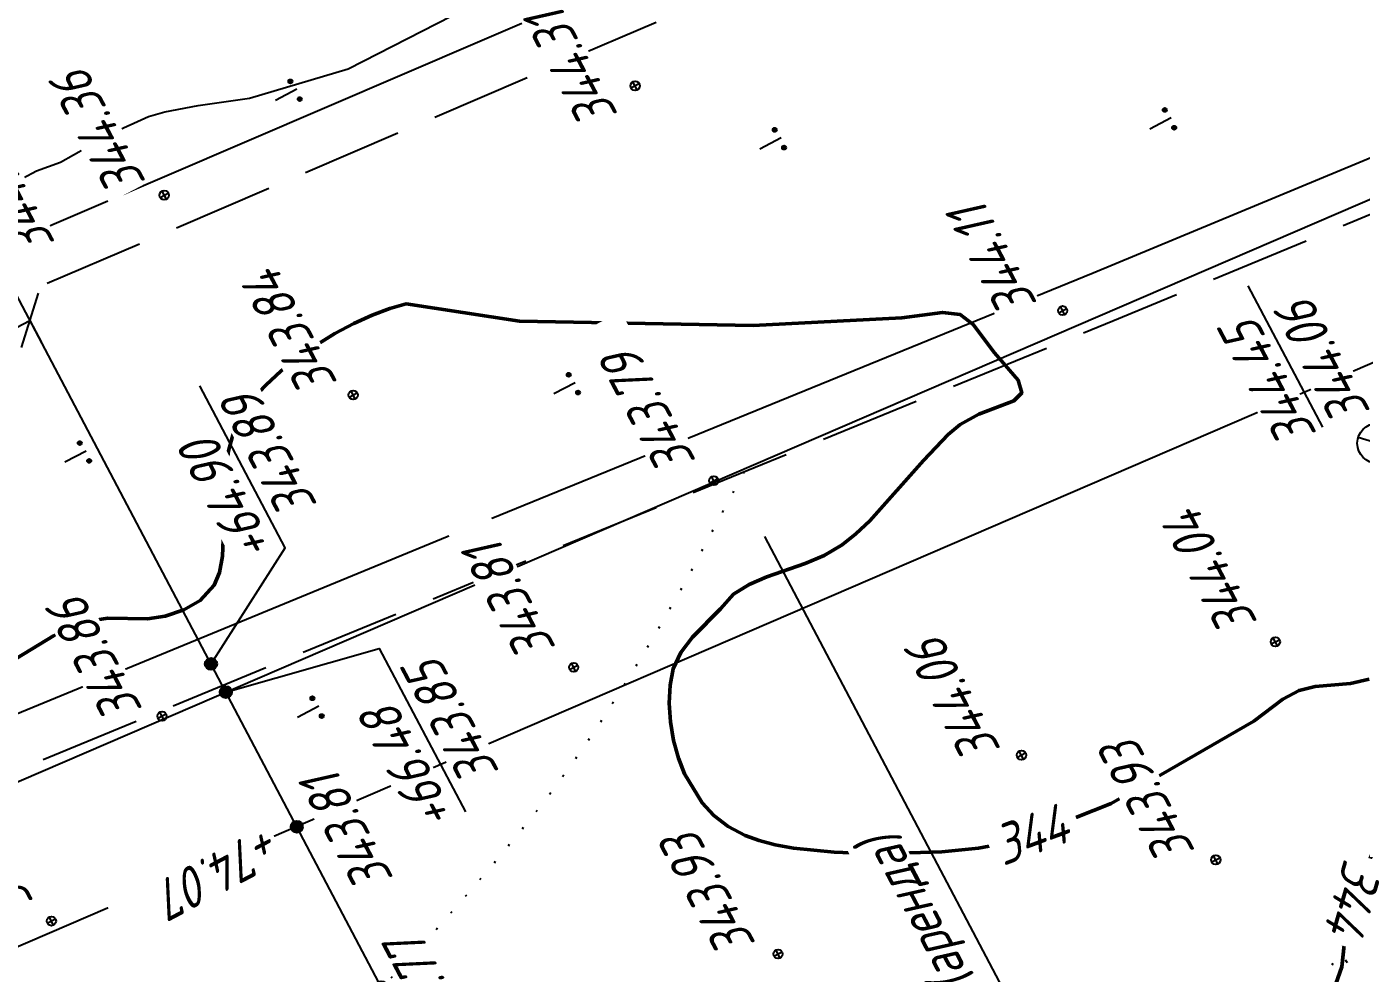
# Model space of a CAD drawing. Extents: x 1517488 to 1518012, y 2189588 to 2190112.
# Drawn here: x 1517756.4 to 1517822.9, y 2189904.6 to 2189951.8 of the extents above; entities that cross this region are included whole.
import ezdxf
from ezdxf.enums import TextEntityAlignment as Align

# ---------------------------------------------------------------- set-up
doc = ezdxf.new("R2010")
doc.units = 0
for name, pattern in [('ACAD_ISO10W100', [18, 12, -3, 0, -3]), ('ИИDash_50_20', [7, 5, -2]), ('ИИDot', [1, 0, -1])]:
    doc.linetypes.add(name, pattern=pattern)
for name, color, linetype, lineweight in [('ИИ_ГЕОПУНКТ_025', 7, 'Continuous', 25), ('ИИ_ГРАНИЦА_025', 7, 'Continuous', 25), ('ИИ_ДОРОГА_025', 7, 'Continuous', 25), ('ИИ_КОНТУР_025', 7, 'ИИDot', 25), ('ИИ_ОТМЕТКА_025', 7, 'Continuous', 25), ('ИИ_ПИКЕТАЖ_025', 7, 'Continuous', 25), ('ИИ_РАЗМЕР_025', 7, 'Continuous', 25), ('ИИ_РЕЛЬЕФ_025', 34, 'Continuous', 25), ('ИИ_РЕЛЬЕФ_050', 34, 'Continuous', 50), ('ИИ_ТЕКСТ_025', 7, 'Continuous', 25), ('ИИ_ТРАССА_ТРУБ_025', 7, 'Continuous', 25), ('ИИ_УГОДЬЯ_025', 7, 'Continuous', 25)]:
    doc.layers.add(name, color=color, linetype=linetype, lineweight=lineweight)
doc.styles.add('VNIPISIMPLEXCUR', font='simplex.shx', dxfattribs={"width": 0.8, "oblique": 15})
doc.linetypes.add('ИИ05485', pattern='A,19.47,-0.53,[37,3dservice.shx,S=1.5,R=0,X=0,Y=0],-0.53,19.47', length=40)
doc.dimstyles.new('ИИ-1000-м-dm$0', dxfattribs={"dimtxt": 2.5, "dimasz": 2.5, "dimexe": 1.25, "dimexo": 0, "dimgap": 1, "dimtad": 1, "dimtoh": 1, "dimzin": 1, "dimdsep": 46, "dimtxsty": 'VNIPISIMPLEXCUR', "dimblk": 'OBLIQUE', "dimcen": 2.5, "dimaunit": 1, "dimazin": 0, "dimtfac": 1, "dimtmove": 1, "dimatfit": 2, "dimfxl": 1, "dimarcsym": 0})
doc.dimstyles.new('ИИ-1000-м-dm$2', dxfattribs={"dimtxt": 2.5, "dimasz": 2.5, "dimexe": 1.25, "dimexo": 0, "dimgap": 1, "dimtad": 2, "dimtoh": 1, "dimzin": 1, "dimdsep": 46, "dimtxsty": 'VNIPISIMPLEXCUR', "dimcen": 2.5, "dimaunit": 1, "dimazin": 0, "dimtfac": 1, "dimtmove": 1, "dimatfit": 2, "dimfxl": 1, "dimarcsym": 0})

# ---------------------------------------------------------------- blocks, each defined once
blk = doc.blocks.new('PICKET')
at = {"color": 0, "linetype": 'Continuous', "lineweight": 25}
for p, q in [((-0.23, 0), (0.23, 0)), ((0, 0.23), (0, -0.23))]:
    blk.add_line(p, q, dxfattribs=at)
blk.add_circle((0, 0), 0.23, dxfattribs=at)
at = {"color": 0, "linetype": 'Continuous', "style": 'VNIPISIMPLEXCUR', "oblique": 15, "width": 0.8}
blk.add_attdef('OTMETKA', (1.25, 0.3), '', height=2, dxfattribs=at)
at = {"color": 8, "linetype": 'Continuous', "style": 'VNIPISIMPLEXCUR', "oblique": 15, "width": 0.8, "flags": 1}
blk.add_attdef('NOMER', (1.25, -2.7), '', height=2, dxfattribs=at)
blk = doc.blocks.new('ИИ05407')
at = {"linetype": 'Continuous', "lineweight": 25}
h = blk.add_hatch(color=0, dxfattribs=at)
edge = h.paths.add_edge_path()
edge.add_arc((-0.5, 0.1), 0.1, 0, 360)
h = blk.add_hatch(color=0, dxfattribs=at)
edge = h.paths.add_edge_path()
edge.add_arc((0.5, 0.1), 0.1, 0, 360)
at = {"color": 0, "linetype": 'Continuous', "lineweight": 25}
blk.add_lwpolyline([(0, 0), (0, 1.2)], dxfattribs=at)
for centre in [(-0.5, 0.1), (0.5, 0.1)]:
    blk.add_circle(centre, 0.1, dxfattribs=at)
blk = doc.blocks.new('ИИ050117Р')
at = {"color": 0, "linetype": 'Continuous', "lineweight": 25}
for points in [[(-0.707, -0.707), (0.707, 0.707)], [(-0.707, 0.707), (0.707, -0.707)]]:
    blk.add_lwpolyline(points, dxfattribs=at)
blk.add_circle((0, 0), 1, dxfattribs=at)
at = {"color": 0, "linetype": 'Continuous', "style": 'VNIPISIMPLEXCUR', "oblique": 15, "width": 0.8}
for tag, p in [('CENTRE', (1.7, 0.7)), ('HEIGHT', (1.7, -2.7))]:
    blk.add_attdef(tag, p, '', height=2, dxfattribs=at)
blk.add_attdef('NUMBER', text='', height=2, dxfattribs=at).set_placement((-2.25, -1), align=Align.RIGHT)
at = {"color": 253, "linetype": 'Continuous', "style": 'VNIPISIMPLEXCUR', "oblique": 15, "width": 0.8, "flags": 1}
blk.add_attdef('NOTE', text='', height=1.6, dxfattribs=at).set_placement((-2.25, -4), align=Align.RIGHT)
blk = doc.blocks.new('*D23')
at = {"layer": 'Defpoints', "color": 0, "transparency": 16777216}
for p in [(1517814.441, 2189993.765), (1517707.086, 2189966.699), (1517724.752, 2189945.437), (1517583.525, 2189878.795), (1517834.42, 2189724.983)]:
    blk.add_point(p, dxfattribs=at)
at = {"layer": 'ИИ_РАЗМЕР_025', "color": 0, "lineweight": -2, "transparency": 16777216}
for p, q in [((1517724.44, 2189943.751), (1517731.324, 2189944.207)), ((1517731.324, 2189944.207), (1517734.849, 2189937.516))]:
    blk.add_line(p, q, dxfattribs=at)
blk.add_arc((1517718.097, 2189945.797), 6.664, 315.03946, 9.20858, dxfattribs=at)
at = {"layer": 'ИИ_РАЗМЕР_025', "color": 0, "transparency": 16777216}
for points in [[(1517724.359, 2189946.761), (1517724.993, 2189946.966), (1517724.063, 2189948.767)], [(1517723.011, 2189940.82), (1517722.615, 2189941.356), (1517721.204, 2189939.901)]]:
    blk.add_solid(points, dxfattribs=at)
at = {"layer": 'ИИ_РАЗМЕР_025', "color": 0, "transparency": 16777216, "insert": (1517731.707, 2189939.852), "char_height": 2, "attachment_point": 5, "rotation": 117.7798, "style": 'VNIPISIMPLEXCUR'}
blk.add_mtext("88°41'", dxfattribs=at)
blk = doc.blocks.new('*D24')
at = {"layer": 'Defpoints', "color": 0, "transparency": 16777216}
for p in [(1517814.441, 2189993.765), (1517687.048, 2189924.909), (1517697, 2189900), (1517583.525, 2189878.795), (1517720.64, 2189855.08)]:
    blk.add_point(p, dxfattribs=at)
at = {"layer": 'ИИ_РАЗМЕР_025', "color": 0, "lineweight": -2, "transparency": 16777216}
for p, q in [((1517687.671, 2189926.226), (1517697.747, 2189927.842)), ((1517697.747, 2189927.842), (1517701.414, 2189920.882)), ((1517697, 2189900), (1517684.337, 2189924.061))]:
    blk.add_line(p, q, dxfattribs=at)
blk.add_arc((1517682.283, 2189927.965), 5.662, 318.10359, 6.12109, dxfattribs=at)
at = {"layer": 'ИИ_РАЗМЕР_025', "color": 0, "transparency": 16777216}
for points in [[(1517687.592, 2189928.475), (1517688.232, 2189928.662), (1517687.351, 2189930.489)], [(1517686.702, 2189923.922), (1517686.292, 2189924.447), (1517684.919, 2189922.955)]]:
    blk.add_solid(points, dxfattribs=at)
at = {"layer": 'ИИ_РАЗМЕР_025', "color": 0, "transparency": 16777216, "insert": (1517698.201, 2189923.353), "char_height": 2, "attachment_point": 5, "rotation": 117.7798, "style": 'VNIPISIMPLEXCUR'}
blk.add_mtext("88°43'", dxfattribs=at)
blk = doc.blocks.new('ИИ15002')
at = {"linetype": 'Continuous', "lineweight": 25}
h = blk.add_hatch(color=0, dxfattribs=at)
edge = h.paths.add_edge_path()
edge.add_arc((0, 0), 0.3, 0, 360)
at = {"color": 0, "linetype": 'Continuous', "lineweight": 25}
blk.add_circle((0, 0), 0.3, dxfattribs=at)
at = {"color": 0, "linetype": 'Continuous', "style": 'VNIPISIMPLEXCUR', "oblique": 15, "width": 0.8}
blk.add_attdef('STATIONING', (1, 1.3), '', height=2, rotation=90, dxfattribs=at)
at = {"color": 7, "linetype": 'Continuous', "style": 'VNIPISIMPLEXCUR', "oblique": 15, "width": 0.8}
blk.add_attdef('HEIGHT', text='', height=2, dxfattribs=at).set_placement((0, -1.3), align=Align.TOP_CENTER)
blk = doc.blocks.new('_Oblique')
at = {"color": 0, "linetype": 'ByBlock', "lineweight": -2}
blk.add_line((-0.5, -0.5), (0.5, 0.5), dxfattribs=at)
blk = doc.blocks.new('*D29')
at = {"layer": 'Defpoints', "color": 0, "transparency": 16777216}
for p in [(1517756.552, 2189937.166), (1517756.552, 2189937.166), (1517730.01, 2189923.184)]:
    blk.add_point(p, dxfattribs=at)
at = {"layer": 'ИИ_РАЗМЕР_025', "color": 0, "lineweight": -2, "transparency": 16777216}
for p, q in [((1517730.01, 2189923.184), (1517756.552, 2189937.166)), ((1517756.552, 2189937.166), (1517757.135, 2189936.06)), ((1517730.01, 2189923.184), (1517730.592, 2189922.078))]:
    blk.add_line(p, q, dxfattribs=at)
at = {"layer": 'ИИ_РАЗМЕР_025', "color": 0, "lineweight": -2, "transparency": 16777216, "xscale": 2, "yscale": 2, "zscale": 2}
for p, rotation in [((1517756.552, 2189937.166), 27.77979618592597), ((1517730.01, 2189923.184), 207.779796185926)]:
    blk.add_blockref('_Oblique', p, dxfattribs=dict(at, rotation=rotation))
at = {"layer": 'ИИ_РАЗМЕР_025', "color": 0, "transparency": 16777216, "insert": (1517743.98, 2189928.848), "char_height": 2, "attachment_point": 5, "rotation": 207.7798, "style": 'VNIPISIMPLEXCUR'}
blk.add_mtext('30.00', dxfattribs=at)

msp = doc.modelspace()

# ---------------------------------------------------------------- linework, layer by layer
at = {"layer": 'ИИ_ГЕОПУНКТ_025'}
msp.add_lwpolyline([(1517820.936, 2189931.846), (1517817.231, 2189938.879)], dxfattribs=at)
at = {"layer": 'ИИ_ГРАНИЦА_025', "linetype": 'ИИ05485', "flags": 128}
for points in [[(1517600.229, 2189847.088), (1517837.788, 2189949.449)], [(1517841.319, 2189942.748), (1517603.77, 2189840.367)]]:
    msp.add_lwpolyline(points, dxfattribs=at)
at = {"layer": 'ИИ_ГРАНИЦА_025', "color": 150, "linetype": 'ACAD_ISO10W100', "lineweight": 50, "flags": 128}
msp.add_lwpolyline([(1517610.023, 2189842.253), (1517667.839, 2189853.324), (1517710.687, 2189861.518), (1517738.981, 2189863.402), (1517744.4, 2189863.763), (1517746.427, 2189865.453), (1517769.599, 2189892.059), (1517796.959, 2189888.246), (1517800.198, 2189889.632), (1517823.098, 2189905.935), (1517852.576, 2189911.147), (1517857.022, 2189912.618)], dxfattribs=at)
at = {"layer": 'ИИ_ДОРОГА_025', "flags": 128}
for points in [[(1517691.338, 2189915.047), (1517721.243, 2189926.069), (1517751.751, 2189939.408), (1517794.67, 2189957.828), (1517813.816, 2189968.465), (1517817.812, 2189970.917)], [(1517702.441, 2189894.163), (1517713.874, 2189899.531), (1517738.023, 2189910.203), (1517777.891, 2189926.628), (1517809.5, 2189939.539), (1517829.884, 2189948.004)]]:
    msp.add_lwpolyline(points, dxfattribs=at)
at = {"layer": 'ИИ_ДОРОГА_025', "linetype": 'ИИDash_50_20', "flags": 128}
for points in [[(1517692.57, 2189912.73), (1517722.215, 2189923.655), (1517752.785, 2189937.022), (1517795.817, 2189955.491), (1517815.128, 2189966.219), (1517819.027, 2189968.612)], [(1517609.463, 2189851.493), (1517614.916, 2189853.667), (1517642.959, 2189864.283), (1517667.372, 2189874.823), (1517714.952, 2189897.165), (1517739.044, 2189907.811), (1517778.877, 2189924.222), (1517810.49, 2189937.135), (1517831.101, 2189945.694)]]:
    msp.add_lwpolyline(points, dxfattribs=at)
at = {"layer": 'ИИ_КОНТУР_025', "linetype": 'ИИDot', "flags": 128}
for points in [[(1517792.117, 2189929.63), (1517789.137, 2189924.047), (1517787.686, 2189921.519), (1517786.261, 2189919.165), (1517784.863, 2189916.986), (1517783.491, 2189914.983), (1517782.145, 2189913.154), (1517779.577, 2189910.013), (1517775.754, 2189905.629), (1517774.115, 2189903.984), (1517773.043, 2189902.932), (1517772.051, 2189901.655), (1517770.782, 2189899.541), (1517767.66, 2189893.849), (1517767.117, 2189893.037), (1517766.555, 2189892.328), (1517765.973, 2189891.721), (1517765.372, 2189891.217), (1517764.75, 2189890.815), (1517764.109, 2189890.516), (1517762.771, 2189890.178), (1517759.139, 2189889.552), (1517755.941, 2189889.099), (1517753.358, 2189888.576), (1517750.615, 2189887.86), (1517748.879, 2189887.262), (1517747.435, 2189886.549), (1517746.823, 2189886.151), (1517746.283, 2189885.723), (1517745.817, 2189885.267), (1517745.424, 2189884.783), (1517744.758, 2189883.686), (1517744.183, 2189882.387), (1517743.702, 2189880.887), (1517743.152, 2189878.325), (1517742.669, 2189875.186), (1517742.639, 2189874.206), (1517742.824, 2189873.487), (1517743.233, 2189872.901), (1517743.851, 2189872.454), (1517744.64, 2189872.161), (1517746.524, 2189871.89), (1517748.795, 2189871.337), (1517752.123, 2189870.36), (1517753.366, 2189869.943), (1517754.523, 2189869.482), (1517755.594, 2189868.977), (1517758.443, 2189867.453), (1517759.874, 2189866.493), (1517761.775, 2189864.297), (1517765.39, 2189859.959), (1517766.488, 2189858.752), (1517769.771, 2189854.215), (1517771.731, 2189851.922), (1517773.807, 2189849.69), (1517774.639, 2189848.952), (1517775.577, 2189848.371), (1517776.62, 2189847.947), (1517777.769, 2189847.681), (1517779.025, 2189847.571), (1517780.386, 2189847.619), (1517781.853, 2189847.825), (1517783.426, 2189848.187), (1517784.983, 2189848.661), (1517786.402, 2189849.2), (1517787.683, 2189849.804), (1517788.826, 2189850.473), (1517789.831, 2189851.207), (1517790.698, 2189852.007), (1517791.427, 2189852.872), (1517792.018, 2189853.802), (1517794.283, 2189857.8), (1517795.31, 2189859.416), (1517795.638, 2189859.835), (1517796.018, 2189860.208), (1517796.451, 2189860.537), (1517796.936, 2189860.82), (1517797.475, 2189861.058), (1517798.709, 2189861.399), (1517800.106, 2189861.562), (1517801.37, 2189861.562), (1517802.454, 2189861.401), (1517803.358, 2189861.081), (1517804.08, 2189860.598), (1517804.374, 2189860.294), (1517804.622, 2189859.946), (1517804.984, 2189859.124), (1517805.164, 2189858.132), (1517805.187, 2189857.572), (1517805.149, 2189857), (1517805.036, 2189856.449), (1517804.848, 2189855.917), (1517804.585, 2189855.406), (1517804.246, 2189854.915), (1517803.832, 2189854.443), (1517803.343, 2189853.992), (1517802.207, 2189853.126), (1517801.699, 2189852.664), (1517801.254, 2189852.174), (1517800.871, 2189851.656), (1517800.551, 2189851.111), (1517800.294, 2189850.538), (1517800.099, 2189849.938), (1517799.792, 2189848.097), (1517799.572, 2189845.678), (1517799.566, 2189845.3), (1517799.631, 2189844.977), (1517799.827, 2189844.733), (1517800.153, 2189844.566), (1517800.61, 2189844.477), (1517801.197, 2189844.466), (1517802.763, 2189844.677), (1517806.625, 2189845.534), (1517809.011, 2189845.876), (1517810.326, 2189845.941), (1517810.918, 2189845.905), (1517811.49, 2189845.796), (1517812.043, 2189845.614), (1517812.574, 2189845.36), (1517813.086, 2189845.033), (1517813.578, 2189844.633), (1517814.05, 2189844.16), (1517814.502, 2189843.615), (1517814.888, 2189842.987), (1517815.166, 2189842.267), (1517815.333, 2189841.454), (1517815.391, 2189840.549), (1517815.34, 2189839.551), (1517815.179, 2189838.461), (1517814.908, 2189837.278), (1517814.528, 2189836.002)], [(1517845.218, 2189918.898), (1517842.637, 2189917.79), (1517839.521, 2189916.601), (1517836.962, 2189915.802), (1517835.892, 2189915.548), (1517834.097, 2189915.256), (1517832.359, 2189914.816), (1517830.604, 2189914.152), (1517828.834, 2189913.262), (1517827.081, 2189912.165), (1517825.55, 2189910.967), (1517824.88, 2189910.336), (1517824.274, 2189909.685), (1517823.731, 2189909.012), (1517823.252, 2189908.318), (1517820.89, 2189904.166), (1517819.29, 2189901.694), (1517817.737, 2189899.578), (1517816.285, 2189897.842), (1517815.741, 2189896.946), (1517815.378, 2189895.959), (1517815.196, 2189894.881), (1517815.21, 2189893.748), (1517815.32, 2189893.236), (1517815.503, 2189892.771), (1517815.759, 2189892.354), (1517816.088, 2189891.985), (1517816.49, 2189891.664), (1517816.965, 2189891.391), (1517818.111, 2189890.971), (1517820.054, 2189890.461), (1517822.225, 2189890.064), (1517824.546, 2189889.811), (1517826.774, 2189889.8), (1517828.887, 2189890.038), (1517832.631, 2189890.579), (1517835.179, 2189890.843), (1517836.036, 2189890.979), (1517836.833, 2189891.226), (1517837.569, 2189891.584), (1517838.245, 2189892.052), (1517838.86, 2189892.631), (1517839.414, 2189893.321), (1517839.908, 2189894.122), (1517841.597, 2189897.832), (1517842.944, 2189900.427), (1517843.891, 2189902.044), (1517844.451, 2189902.863), (1517845.162, 2189903.751), (1517846.024, 2189904.707), (1517848.202, 2189906.822), (1517850.529, 2189908.817)]]:
    msp.add_lwpolyline(points, dxfattribs=at)
at = {"layer": 'ИИ_ПИКЕТАЖ_025', "color": 34}
for points, elevation in [([(1517765.57, 2189920.048), (1517769.258, 2189925.831), (1517765.009, 2189933.897)], 343.89), ([(1517766.307, 2189918.649), (1517773.948, 2189920.816), (1517778.238, 2189912.673)], 343.85)]:
    msp.add_lwpolyline(points, dxfattribs=dict(at, elevation=elevation))
at = {"layer": 'ИИ_РЕЛЬЕФ_025', "elevation": 344.5}
msp.add_lwpolyline([(1517756.191, 2189944.256), (1517756.884, 2189944.617), (1517758.074, 2189945.04), (1517760.665, 2189946.501), (1517762.458, 2189947.313), (1517763.262, 2189947.548), (1517764.935, 2189947.862), (1517767.483, 2189948.235), (1517772.402, 2189949.697), (1517777.569, 2189952.33)], dxfattribs=at)
at = {"layer": 'ИИ_РЕЛЬЕФ_050', "elevation": 344}
for points in [[(1517753.293, 2189918.765), (1517757.72, 2189921.452), (1517758.57, 2189921.867), (1517759.386, 2189922.17), (1517760.43, 2189922.334), (1517762.409, 2189922.29), (1517763.291, 2189922.423), (1517764.21, 2189922.747), (1517765.035, 2189923.207), (1517765.725, 2189923.965), (1517765.991, 2189924.603), (1517766.137, 2189925.422), (1517766.304, 2189929.613), (1517766.437, 2189930.67), (1517766.706, 2189931.631), (1517767.085, 2189932.487), (1517767.627, 2189933.222), (1517768.294, 2189933.945), (1517769.063, 2189934.647), (1517769.91, 2189935.314), (1517770.811, 2189935.937), (1517771.742, 2189936.503), (1517772.68, 2189937.002), (1517773.6, 2189937.422), (1517774.479, 2189937.752), (1517775.293, 2189937.981), (1517780.929, 2189937.124), (1517792.573, 2189936.915), (1517799.967, 2189937.286), (1517801.998, 2189937.565), (1517802.888, 2189937.451), (1517803.531, 2189936.964), (1517804.598, 2189935.547), (1517805.762, 2189934.179), (1517805.949, 2189933.562), (1517805.554, 2189933.149), (1517803.806, 2189932.485), (1517802.874, 2189931.979), (1517802.288, 2189931.485), (1517801.046, 2189930.179), (1517798.377, 2189927.178), (1517797.692, 2189926.531), (1517797.006, 2189925.987), (1517796.103, 2189925.459), (1517795.153, 2189925.055), (1517793.252, 2189924.385), (1517792.375, 2189924.005), (1517791.594, 2189923.518), (1517790.938, 2189922.796), (1517789.544, 2189921.38), (1517788.972, 2189920.627), (1517788.594, 2189919.804), (1517788.434, 2189918.99), (1517788.391, 2189918.093), (1517788.454, 2189917.158), (1517788.61, 2189916.23), (1517788.847, 2189915.356), (1517789.152, 2189914.58), (1517790.037, 2189913.135), (1517790.617, 2189912.503), (1517791.326, 2189911.953), (1517792.18, 2189911.494), (1517792.867, 2189911.245), (1517793.674, 2189911.04), (1517794.579, 2189910.876), (1517796.606, 2189910.664), (1517798.782, 2189910.589), (1517801.966, 2189910.692), (1517803.795, 2189910.877), (1517804.85, 2189911.07), (1517805.836, 2189911.34), (1517807.68, 2189912.023), (1517810.399, 2189913.1), (1517817.5, 2189917.201), (1517818.95, 2189918.292), (1517819.759, 2189918.729), (1517820.553, 2189918.922), (1517822.322, 2189919.073), (1517823.246, 2189919.29)], [(1517823.809, 2189911.529), (1517822.675, 2189908.908), (1517822.419, 2189908.208), (1517822.171, 2189907.303), (1517822.052, 2189906.503), (1517821.891, 2189904.967), (1517821.594, 2189904.115), (1517820.872, 2189902.309), (1517820.703, 2189901.562), (1517820.831, 2189901.059), (1517821.347, 2189900.83), (1517822.185, 2189900.81), (1517823.235, 2189900.964)]]:
    msp.add_lwpolyline(points, dxfattribs=at)
at = {"layer": 'ИИ_ТЕКСТ_025'}
msp.add_lwpolyline([(1517812.291, 2189890.056), (1517793.149, 2189926.393)], dxfattribs=at)
at = {"layer": 'ИИ_ТРАССА_ТРУБ_025', "color": 34}
msp.add_lwpolyline([(1517809.905, 2189835.887), (1517734.833, 2189978.395)], dxfattribs=at)

# ---------------------------------------------------------------- block references
at = {"layer": 'ИИ_УГОДЬЯ_025', "rotation": 117.7797222222222}
for p in [(1517769.845, 2189948.676), (1517813.394, 2189947.253), (1517793.964, 2189946.261), (1517783.705, 2189934.059), (1517759.356, 2189930.655), (1517770.94, 2189917.942)]:
    msp.add_blockref('ИИ05407', p, dxfattribs=at)

# ---------------------------------------------------------------- next in the draw order: wipeouts: each hides what was drawn before it
at = {"lineweight": 0}
for points, layer in [([(1517820.822, 2189931.542), (1517816.867, 2189939.049), (1517814.85, 2189937.987), (1517818.804, 2189930.479)], 'ИИ_ГЕОПУНКТ_025'), ([(1517786.017, 2189947.435), (1517782.311, 2189954.47), (1517780.294, 2189953.408), (1517784, 2189946.372)], 'ИИ_ОТМЕТКА_025'), ([(1517806.899, 2189938.023), (1517803.335, 2189944.789), (1517801.318, 2189943.727), (1517804.882, 2189936.961)], 'ИИ_ОТМЕТКА_025'), ([(1517789.903, 2189930.175), (1517785.984, 2189937.614), (1517783.966, 2189936.552), (1517787.885, 2189929.112)], 'ИИ_ОТМЕТКА_025'), ([(1517817.874, 2189922.148), (1517813.979, 2189929.541), (1517811.962, 2189928.478), (1517815.856, 2189921.085)], 'ИИ_ОТМЕТКА_025'), ([(1517762.342, 2189917.811), (1517758.423, 2189925.25), (1517756.406, 2189924.188), (1517760.325, 2189916.748)], 'ИИ_ОТМЕТКА_025'), ([(1517756.914, 2189908.238), (1517752.959, 2189915.745), (1517750.942, 2189914.682), (1517754.896, 2189907.175)], 'ИИ_ОТМЕТКА_025'), ([(1517792.879, 2189906.138), (1517788.888, 2189913.713), (1517786.871, 2189912.65), (1517790.861, 2189905.075)], 'ИИ_ОТМЕТКА_025'), ([(1517758.303, 2189940.446), (1517754.361, 2189947.93), (1517752.343, 2189946.868), (1517756.286, 2189939.383)], 'ИИ_ПИКЕТАЖ_025'), ([(1517768.848, 2189925.912), (1517764.751, 2189933.688), (1517762.734, 2189932.626), (1517766.83, 2189924.85)], 'ИИ_ПИКЕТАЖ_025'), ([(1517768.322, 2189912.197), (1517760.388, 2189908.018), (1517761.451, 2189906.001), (1517769.385, 2189910.18)], 'ИИ_ПИКЕТАЖ_025'), ([(1517779.462, 2189900.425), (1517775.436, 2189908.067), (1517773.419, 2189907.004), (1517777.445, 2189899.362)], 'ИИ_ПИКЕТАЖ_025'), ([(1517804.785, 2189909.734), (1517809.049, 2189911.315), (1517808.256, 2189913.453), (1517803.993, 2189911.872)], 'ИИ_РЕЛЬЕФ_025'), ([(1517821.974, 2189910.735), (1517820.713, 2189906.366), (1517822.903, 2189905.734), (1517824.164, 2189910.103)], 'ИИ_РЕЛЬЕФ_025')]:
    msp.add_wipeout(points, dxfattribs=at).dxf.layer = layer

# ---------------------------------------------------------------- next in the draw order: block references
at = {"layer": 'ИИ_ОТМЕТКА_025'}
ref = msp.add_blockref('PICKET', (1517786.69, 2189948.85, 344.31), dxfattribs=dict(at, rotation=117.7797222222222))
ref.add_attrib('OTMETKA', '344.31', (1517785.876, 2189947.403, 344.31), dxfattribs={"layer": '0', "color": 0, "height": 2, "rotation": 117.77972, "style": 'VNIPISIMPLEXCUR', "oblique": 15, "width": 0.8})
ref = msp.add_blockref('PICKET', (1517807.984, 2189937.651, 344.11), dxfattribs=dict(at, rotation=117.7797222222222))
ref.add_attrib('OTMETKA', '344.11', (1517806.758, 2189937.992, 344.11), dxfattribs={"layer": '0', "color": 0, "height": 2, "rotation": 117.77972, "style": 'VNIPISIMPLEXCUR', "oblique": 15, "width": 0.8})
ref = msp.add_blockref('PICKET', (1517790.609, 2189929.177, 343.79), dxfattribs=dict(at, rotation=117.7797222222222))
ref.add_attrib('OTMETKA', '343.79', (1517789.761, 2189930.143, 343.79), dxfattribs={"layer": '0', "color": 0, "height": 2, "rotation": 117.77972, "style": 'VNIPISIMPLEXCUR', "oblique": 15, "width": 0.8})
ref = msp.add_blockref('PICKET', (1517818.58, 2189921.15, 344.04), dxfattribs=dict(at, rotation=117.7797222222222))
ref.add_attrib('OTMETKA', '344.04', (1517817.732, 2189922.116, 344.04), dxfattribs={"layer": '0', "color": 0, "height": 2, "rotation": 117.77972, "style": 'VNIPISIMPLEXCUR', "oblique": 15, "width": 0.8})
ref = msp.add_blockref('PICKET', (1517763.129, 2189917.45, 343.86), dxfattribs=dict(at, rotation=117.7797222222222))
ref.add_attrib('OTMETKA', '343.86', (1517762.201, 2189917.779, 343.86), dxfattribs={"layer": '0', "color": 0, "height": 2, "rotation": 117.77972, "style": 'VNIPISIMPLEXCUR', "oblique": 15, "width": 0.8})
ref = msp.add_blockref('PICKET', (1517757.62, 2189907.24, 343.88), dxfattribs=dict(at, rotation=117.7797222222222))
ref.add_attrib('OTMETKA', '343.88', (1517756.772, 2189908.206, 343.88), dxfattribs={"layer": '0', "color": 0, "height": 2, "rotation": 117.77972, "style": 'VNIPISIMPLEXCUR', "oblique": 15, "width": 0.8})
ref = msp.add_blockref('PICKET', (1517793.81, 2189905.6, 343.93), dxfattribs=dict(at, rotation=117.7797222222222))
ref.add_attrib('OTMETKA', '343.93', (1517792.737, 2189906.106, 343.93), dxfattribs={"layer": '0', "color": 0, "height": 2, "rotation": 117.77972, "style": 'VNIPISIMPLEXCUR', "oblique": 15, "width": 0.8})
at = {"layer": 'ИИ_ПИКЕТАЖ_025', "color": 34}
ref = msp.add_blockref('ИИ15002', (1517774.05, 2189903.95, 343.77), dxfattribs=dict(at, rotation=117.7797961859177))
ref.add_attrib('STATIONING', '+83.00', (1517772.593, 2189904.116, -4.795), dxfattribs={"layer": '0', "color": 0, "linetype": 'Continuous', "height": 2, "rotation": 207.77972, "style": 'VNIPISIMPLEXCUR', "oblique": 15, "width": 0.8})
ref.add_attrib('HEIGHT', '343.77', dxfattribs={"layer": '0', "color": 7, "linetype": 'Continuous', "height": 2, "rotation": 117.7798, "style": 'VNIPISIMPLEXCUR', "oblique": 15, "width": 0.8}).set_placement((1517775.704, 2189902.966, -4.795), align=Align.TOP_CENTER)

# ---------------------------------------------------------------- next in the draw order: texts
at = {"layer": 'ИИ_РЕЛЬЕФ_025', "style": 'VNIPISIMPLEXCUR', "oblique": 15, "width": 0.8}
msp.add_text('344', height=2, rotation=253.90054, dxfattribs=at).set_placement((1517822.477, 2189908.369, 344), align=Align.MIDDLE)

# ---------------------------------------------------------------- next in the draw order: dimensions: what is measured, and where the dimension line sits
at = {"layer": 'ИИ_РАЗМЕР_025'}
dim = msp.add_aligned_dim(p1=(1517730.01, 2189923.184), p2=(1517756.552, 2189937.166), distance=0, dimstyle='ИИ-1000-м-dm$0', override={"dimtxt": 2, "dimasz": 2, "dimgap": 0.5}, dxfattribs=at)
dim.commit()
dim.dimension.update_dxf_attribs({"geometry": '*D29', "text_midpoint": (1517743.98, 2189928.848)})

# ---------------------------------------------------------------- next in the draw order: wipeouts: each hides what was drawn before it
at = {"lineweight": 0}
for points, layer in [([(1517823.498, 2189932.648), (1517819.579, 2189940.087), (1517817.562, 2189939.025), (1517821.481, 2189931.585)], 'ИИ_ГЕОПУНКТ_025'), ([(1517762.505, 2189944.083), (1517758.586, 2189951.523), (1517756.569, 2189950.46), (1517760.488, 2189943.021)], 'ИИ_ОТМЕТКА_025'), ([(1517771.342, 2189927.432), (1517767.423, 2189934.871), (1517765.405, 2189933.809), (1517769.325, 2189926.369)], 'ИИ_ПИКЕТАЖ_025'), ([(1517775.084, 2189908.926), (1517771.378, 2189915.961), (1517769.361, 2189914.898), (1517773.067, 2189907.863)], 'ИИ_ПИКЕТАЖ_025'), ([(1517811.22, 2189889.981), (1517797.181, 2189916.632), (1517794.826, 2189915.392), (1517808.866, 2189888.741)], 'ИИ_ТЕКСТ_025')]:
    msp.add_wipeout(points, dxfattribs=at).dxf.layer = layer

# ---------------------------------------------------------------- next in the draw order: block references
at = {"layer": 'ИИ_ГЕОПУНКТ_025'}
ref = msp.add_blockref('ИИ050117Р', (1517823.66, 2189931.04, 344.06), dxfattribs=dict(at, rotation=117.7797961859177))
ref.add_attrib('NUMBER', 'вр.50716', dxfattribs={"layer": '0', "color": 0, "linetype": 'Continuous', "height": 2, "rotation": 117.7798, "style": 'VNIPISIMPLEXCUR', "oblique": 15, "width": 0.8}).set_placement((1517825.569, 2189929.321, 172.03), align=Align.RIGHT)
ref.add_attrib('CENTRE', '344.45', (1517820.68, 2189931.51, 172.03), dxfattribs={"layer": '0', "color": 0, "linetype": 'Continuous', "height": 2, "rotation": 117.7798, "style": 'VNIPISIMPLEXCUR', "oblique": 15, "width": 0.8})
ref.add_attrib('HEIGHT', '344.06', (1517823.356, 2189932.616, 172.03), dxfattribs={"layer": '0', "color": 0, "linetype": 'Continuous', "height": 2, "rotation": 117.7798, "style": 'VNIPISIMPLEXCUR', "oblique": 15, "width": 0.8})
at = {"layer": 'ИИ_ОТМЕТКА_025'}
ref = msp.add_blockref('PICKET', (1517763.24, 2189943.4, 344.36), dxfattribs=dict(at, rotation=117.7797222222222))
ref.add_attrib('OTMETKA', '344.36', (1517762.363, 2189944.052, 344.36), dxfattribs={"layer": '0', "color": 0, "height": 2, "rotation": 117.77972, "style": 'VNIPISIMPLEXCUR', "oblique": 15, "width": 0.8})
at = {"layer": 'ИИ_ПИКЕТАЖ_025', "color": 34}
ref = msp.add_blockref('ИИ15002', (1517755.303, 2189939.538, 344.4), dxfattribs=dict(at, rotation=117.7797961859177))
ref.add_attrib('STATIONING', '+42.87', (1517753.948, 2189939.784, 167.72), dxfattribs={"layer": '0', "color": 0, "linetype": 'Continuous', "height": 2, "rotation": 207.7798, "style": 'VNIPISIMPLEXCUR', "oblique": 15, "width": 0.8})
ref.add_attrib('HEIGHT', '344.40', dxfattribs={"layer": '0', "color": 7, "linetype": 'Continuous', "height": 2, "rotation": 117.7798, "style": 'VNIPISIMPLEXCUR', "oblique": 15, "width": 0.8}).set_placement((1517754.546, 2189942.987, 167.72), align=Align.TOP_CENTER)

# ---------------------------------------------------------------- next in the draw order: texts
at = {"layer": 'ИИ_РЕЛЬЕФ_025', "style": 'VNIPISIMPLEXCUR', "oblique": 15, "width": 0.8}
msp.add_text('344', height=2, rotation=20.34021, dxfattribs=at).set_placement((1517806.389, 2189911.545, 344), align=Align.MIDDLE)

# ---------------------------------------------------------------- next in the draw order: wipeouts: each hides what was drawn before it
at = {"lineweight": 0}
for points, layer in [([(1517772.05, 2189934.077), (1517768.155, 2189941.471), (1517766.138, 2189940.408), (1517770.033, 2189933.014)], 'ИИ_ОТМЕТКА_025'), ([(1517805.088, 2189915.814), (1517801.168, 2189923.253), (1517799.151, 2189922.191), (1517803.07, 2189914.751)], 'ИИ_ОТМЕТКА_025'), ([(1517814.759, 2189910.746), (1517810.769, 2189918.321), (1517808.752, 2189917.258), (1517812.742, 2189909.683)], 'ИИ_ОТМЕТКА_025'), ([(1517777.876, 2189912.519), (1517773.768, 2189920.317), (1517771.751, 2189919.254), (1517775.859, 2189911.456)], 'ИИ_ПИКЕТАЖ_025')]:
    msp.add_wipeout(points, dxfattribs=at).dxf.layer = layer

# ---------------------------------------------------------------- next in the draw order: block references
at = {"layer": 'ИИ_ОТМЕТКА_025'}
ref = msp.add_blockref('PICKET', (1517772.65, 2189933.449, 343.84), dxfattribs=dict(at, rotation=117.7797222222222))
ref.add_attrib('OTMETKA', '343.84', (1517771.909, 2189934.045, 343.84), dxfattribs={"layer": '0', "color": 0, "height": 2, "rotation": 117.77972, "style": 'VNIPISIMPLEXCUR', "oblique": 15, "width": 0.8})
ref = msp.add_blockref('PICKET', (1517805.932, 2189915.508, 344.06), dxfattribs=dict(at, rotation=117.7797222222222))
ref.add_attrib('OTMETKA', '344.06', (1517804.946, 2189915.782, 344.06), dxfattribs={"layer": '0', "color": 0, "height": 2, "rotation": 117.77972, "style": 'VNIPISIMPLEXCUR', "oblique": 15, "width": 0.8})
ref = msp.add_blockref('PICKET', (1517815.61, 2189910.29, 343.93), dxfattribs=dict(at, rotation=117.7797222222222))
ref.add_attrib('OTMETKA', '343.93', (1517814.618, 2189910.714, 343.93), dxfattribs={"layer": '0', "color": 0, "height": 2, "rotation": 117.77972, "style": 'VNIPISIMPLEXCUR', "oblique": 15, "width": 0.8})
at = {"layer": 'ИИ_ПИКЕТАЖ_025', "color": 34}
ref = msp.add_blockref('ИИ15002', (1517765.57, 2189920.048, 343.89), dxfattribs=dict(at, rotation=117.7797961859177))
ref.add_attrib('STATIONING', '+64.90', (1517768.766, 2189925.768, 167.21), dxfattribs={"layer": '0', "color": 0, "linetype": 'Continuous', "height": 2, "rotation": 117.77972, "style": 'VNIPISIMPLEXCUR', "oblique": 15, "width": 0.8})
ref.add_attrib('HEIGHT', '343.89', dxfattribs={"layer": '0', "color": 7, "linetype": 'Continuous', "height": 2, "rotation": 117.7798, "style": 'VNIPISIMPLEXCUR', "oblique": 15, "width": 0.8}).set_placement((1517767.602, 2189929.939, 167.21), align=Align.TOP_CENTER)

# ---------------------------------------------------------------- next in the draw order: texts
at = {"layer": 'ИИ_ТЕКСТ_025', "style": 'VNIPISIMPLEXCUR', "oblique": 15, "width": 0.8}
msp.add_text('ОАО "Газпром" (аренда)', height=2, rotation=117.77972, dxfattribs=at).set_placement((1517811.232, 2189889.657))

# ---------------------------------------------------------------- next in the draw order: wipeouts: each hides what was drawn before it
at = {"lineweight": 0}
msp.add_wipeout([(1517780.426, 2189914.1), (1517776.471, 2189921.607), (1517774.454, 2189920.544), (1517778.408, 2189913.037)], dxfattribs=at).dxf.layer = 'ИИ_ПИКЕТАЖ_025'

# ---------------------------------------------------------------- next in the draw order: block references
at = {"layer": 'ИИ_ПИКЕТАЖ_025', "color": 34}
ref = msp.add_blockref('ИИ15002', (1517769.84, 2189911.941, 343.81), dxfattribs=dict(at, rotation=117.7797961859177))
ref.add_attrib('STATIONING', '+74.07', (1517768.467, 2189912.115, 167.13), dxfattribs={"layer": '0', "color": 0, "linetype": 'Continuous', "height": 2, "rotation": 207.77972, "style": 'VNIPISIMPLEXCUR', "oblique": 15, "width": 0.8})
ref.add_attrib('HEIGHT', '343.81', dxfattribs={"layer": '0', "color": 7, "linetype": 'Continuous', "height": 2, "rotation": 117.7798, "style": 'VNIPISIMPLEXCUR', "oblique": 15, "width": 0.8}).set_placement((1517771.486, 2189911.164, 167.13), align=Align.TOP_CENTER)

# ---------------------------------------------------------------- next in the draw order: wipeouts: each hides what was drawn before it
at = {"lineweight": 0}
msp.add_wipeout([(1517782.925, 2189920.88), (1517779.219, 2189927.916), (1517777.202, 2189926.853), (1517780.908, 2189919.818)], dxfattribs=at).dxf.layer = 'ИИ_ОТМЕТКА_025'

# ---------------------------------------------------------------- next in the draw order: block references
at = {"layer": 'ИИ_ОТМЕТКА_025'}
ref = msp.add_blockref('PICKET', (1517783.632, 2189919.882, 343.81), dxfattribs=dict(at, rotation=117.7797222222222))
ref.add_attrib('OTMETKA', '343.81', (1517782.784, 2189920.848, 343.81), dxfattribs={"layer": '0', "color": 0, "height": 2, "rotation": 117.77972, "style": 'VNIPISIMPLEXCUR', "oblique": 15, "width": 0.8})
at = {"layer": 'ИИ_ПИКЕТАЖ_025', "color": 34}
ref = msp.add_blockref('ИИ15002', (1517766.307, 2189918.649, 343.85), dxfattribs=dict(at, rotation=117.7797961859177))
ref.add_attrib('STATIONING', '+66.48', (1517777.794, 2189912.374, 167.17), dxfattribs={"layer": '0', "color": 0, "linetype": 'Continuous', "height": 2, "rotation": 117.77972, "style": 'VNIPISIMPLEXCUR', "oblique": 15, "width": 0.8})
ref.add_attrib('HEIGHT', '343.85', dxfattribs={"layer": '0', "color": 7, "linetype": 'Continuous', "height": 2, "rotation": 117.7798, "style": 'VNIPISIMPLEXCUR', "oblique": 15, "width": 0.8}).set_placement((1517776.668, 2189916.641, 167.17), align=Align.TOP_CENTER)

# ---------------------------------------------------------------- next in the draw order: dimensions: what is measured, and where the dimension line sits
at = {"layer": 'ИИ_РАЗМЕР_025'}
for base, line2, picture, middle in [((1517724.752, 2189945.437), ((1517834.42, 2189724.983), (1517707.086, 2189966.699)), '*D23', (1517731.707, 2189939.852)), ((1517687.048, 2189924.909), ((1517720.64, 2189855.08), (1517697, 2189900)), '*D24', (1517698.201, 2189923.353))]:
    dim = msp.add_angular_dim_2l(base=base, line1=((1517814.441, 2189993.765), (1517583.525, 2189878.795)), line2=line2, dimstyle='ИИ-1000-м-dm$2', override={"dimtxt": 2, "dimasz": 2, "dimgap": 0.5}, dxfattribs=at)
    dim.commit()
    dim.dimension.update_dxf_attribs({"geometry": picture, "text_midpoint": middle, "dimtype": 162})

doc.saveas('drawing.dxf')
